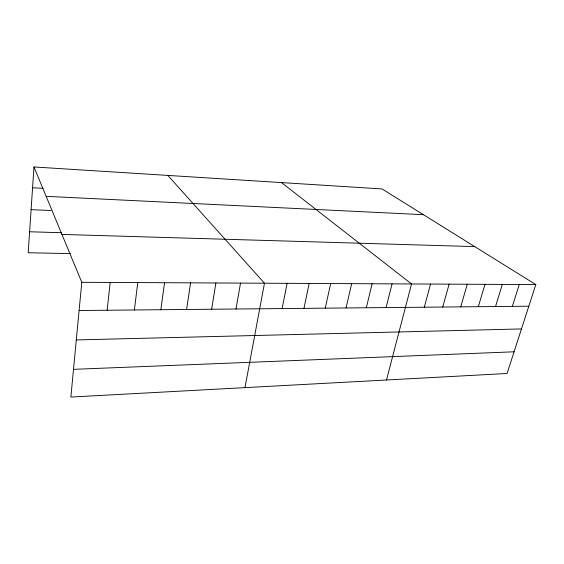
<?xml version="1.0" encoding="UTF-8"?>
<svg xmlns="http://www.w3.org/2000/svg" width="564" height="564" viewBox="0 0 564 564"><rect width="100%" height="100%" fill="white"/><g stroke="black" fill="none" stroke-linecap="round" stroke-linejoin="round"><path stroke-width="0.85" d="M33.967 166.958L81.787 282.296L70.874 397.042L507.071 373.481L535.8 284.587L382.025 188.94L33.967 166.958L28.2 252.757L70.317 253.588M107.146 310.235L110.184 282.437M134.387 309.974L137.764 282.578M160.86 309.721L164.554 282.712M186.599 309.481L190.59 282.846M211.634 309.241L215.899 282.973M235.992 309.009L240.525 283.093M244.973 387.637L264.474 283.22L167.839 175.411M282.113 308.571L287.118 283.332M303.961 308.36L309.178 283.445M325.266 308.156L330.68 283.551M346.049 307.958L351.654 283.657M366.325 307.768L372.106 283.762M386.114 307.577L392.065 283.861M386.502 379.995L411.537 283.96L281.528 182.595M424.297 307.211L430.558 284.059M442.726 307.035L449.12 284.15M460.732 306.865L467.26 284.242M478.328 306.696L484.984 284.334M495.53 306.534L502.305 284.418M512.359 306.372L519.24 284.503M73.51 369.342L514.079 351.795M76.302 339.93L521.467 328.932M79.101 310.503L528.813 306.217M81.787 282.296L535.8 284.587M29.61 231.762L61.645 232.735M61.941 234.434L474.754 246.616M31.098 209.674L51.021 210.499M46.156 196.35L423.43 214.694M32.571 187.77L43.068 188.32"/></g></svg>
